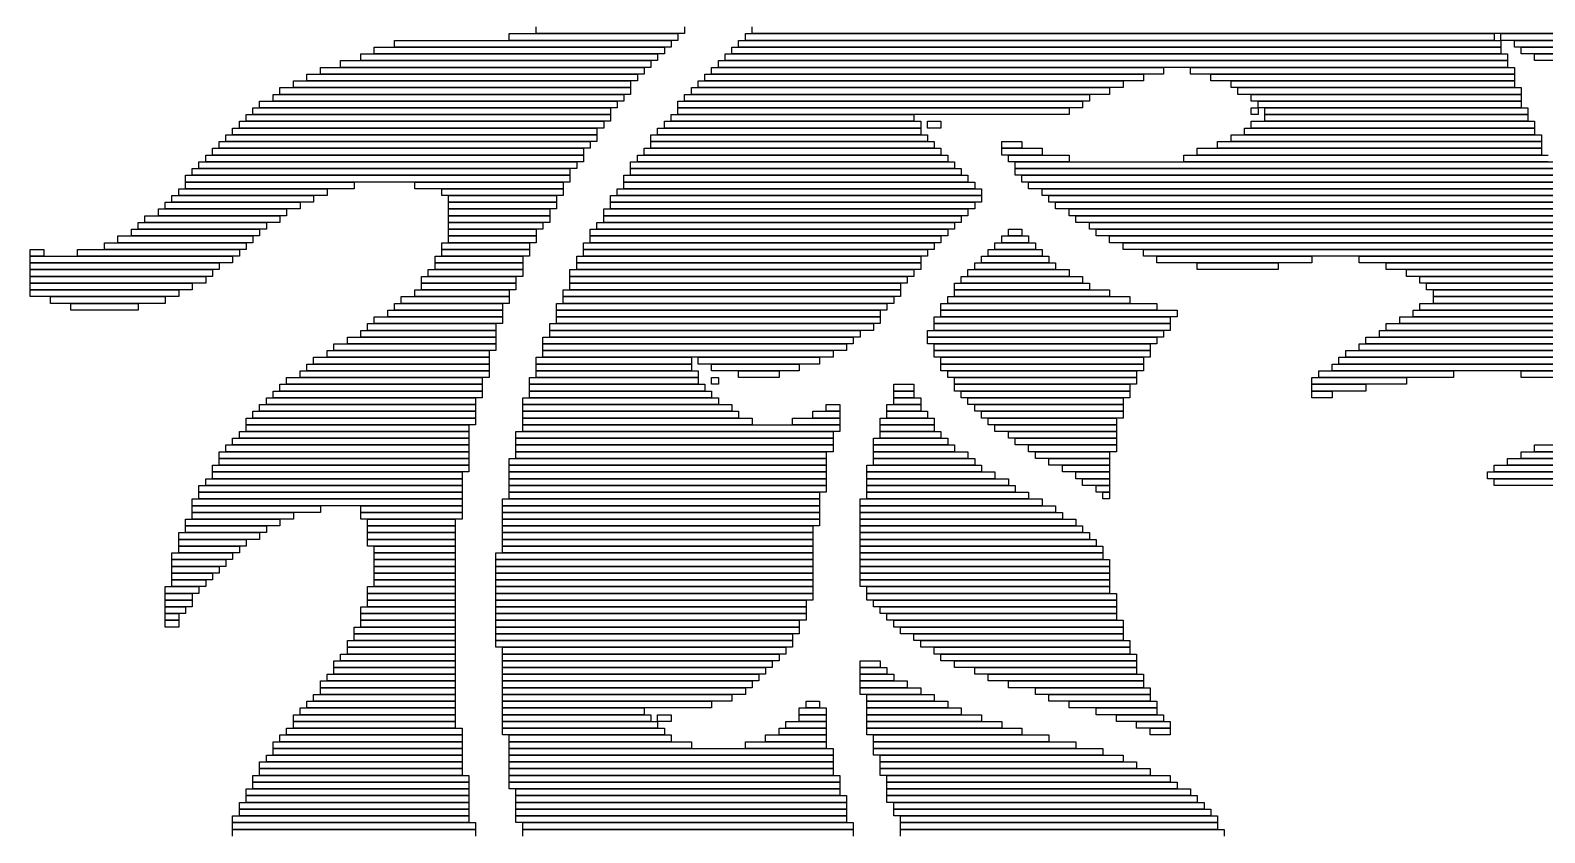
# Model space of a CAD drawing. Extents: x 320 to 700, y 291 to 714.
# Drawn here: x 320 to 544.5, y 425.5 to 544.5 of the extents above; entities that cross this region are included whole.
import ezdxf

# ---------------------------------------------------------------- set-up
doc = ezdxf.new("R2010")
doc.units = 0

msp = doc.modelspace()

# ---------------------------------------------------------------- linework, layer by layer
for p, q in [((391, 544), (416, 544)), ((391, 543), (391, 544)), ((395, 544), (395, 545)), ((417, 544), (395, 544)), ((416, 544), (416, 543)), ((417, 545), (417, 544)), ((426, 544), (537, 544)), ((426, 543), (426, 544)), ((427, 544), (427, 545)), ((679, 544), (427, 544)), ((537, 544), (537, 543)), ((538, 544), (680, 544)), ((538, 543), (538, 544)), ((371, 542), (414, 542)), ((371, 541), (371, 542)), ((374, 543), (415, 543)), ((374, 542), (374, 543)), ((415, 542), (374, 542)), ((416, 543), (391, 543)), ((414, 542), (414, 541)), ((415, 543), (415, 542)), ((424, 542), (538, 542)), ((424, 541), (424, 542)), ((425, 543), (538, 543)), ((425, 542), (425, 543)), ((538, 542), (425, 542)), ((537, 543), (426, 543)), ((680, 543), (538, 543)), ((538, 543), (538, 542)), ((538, 542), (538, 541)), ((540, 543), (681, 543)), ((540, 542), (540, 543)), ((681, 542), (540, 542)), ((541, 542), (681, 542)), ((541, 541), (541, 542)), ((363, 539), (411, 539)), ((363, 538), (363, 539)), ((366, 540), (412, 540)), ((366, 539), (366, 540)), ((412, 539), (366, 539)), ((369, 541), (413, 541)), ((369, 540), (369, 541)), ((413, 540), (369, 540)), ((414, 541), (371, 541)), ((411, 539), (411, 538)), ((412, 540), (412, 539)), ((413, 541), (413, 540)), ((421, 539), (488, 539)), ((421, 538), (421, 539)), ((422, 540), (539, 540)), ((422, 539), (422, 540)), ((539, 539), (422, 539)), ((423, 541), (539, 541)), ((423, 540), (423, 541)), ((539, 540), (423, 540)), ((538, 541), (424, 541)), ((488, 539), (488, 538)), ((492, 539), (540, 539)), ((492, 538), (492, 539)), ((539, 541), (539, 540)), ((539, 540), (539, 539)), ((540, 539), (540, 538)), ((681, 541), (541, 541)), ((543, 541), (682, 541)), ((543, 540), (543, 541)), ((682, 540), (543, 540)), ((359, 537), (409, 537)), ((359, 536), (359, 537)), ((361, 538), (410, 538)), ((361, 537), (361, 538)), ((410, 537), (361, 537)), ((411, 538), (363, 538)), ((409, 537), (409, 536)), ((410, 538), (410, 537)), ((419, 537), (482, 537)), ((419, 536), (419, 537)), ((420, 538), (485, 538)), ((420, 537), (420, 538)), ((485, 537), (420, 537)), ((488, 538), (421, 538)), ((482, 537), (482, 536)), ((485, 538), (485, 537)), ((540, 538), (492, 538)), ((495, 538), (540, 538)), ((495, 537), (495, 538)), ((540, 537), (495, 537)), ((498, 537), (540, 537)), ((498, 536), (498, 537)), ((540, 538), (540, 537)), ((540, 537), (540, 536)), ((356, 535), (408, 535)), ((356, 534), (356, 535)), ((357, 536), (409, 536)), ((357, 535), (357, 536)), ((409, 535), (357, 535)), ((409, 536), (359, 536)), ((408, 535), (408, 534)), ((409, 536), (409, 535)), ((417, 535), (477, 535)), ((417, 534), (417, 535)), ((418, 536), (480, 536)), ((418, 535), (418, 536)), ((480, 535), (418, 535)), ((482, 536), (419, 536)), ((477, 535), (477, 534)), ((480, 536), (480, 535)), ((540, 536), (498, 536)), ((499, 536), (541, 536)), ((499, 535), (499, 536)), ((541, 535), (499, 535)), ((501, 535), (541, 535)), ((501, 534), (501, 535)), ((541, 536), (541, 535)), ((541, 535), (541, 534)), ((353, 533), (406, 533)), ((353, 532), (353, 533)), ((354, 534), (407, 534)), ((354, 533), (354, 534)), ((407, 533), (354, 533)), ((408, 534), (356, 534)), ((406, 533), (406, 532)), ((407, 534), (407, 533)), ((416, 534), (476, 534)), ((416, 533), (416, 534)), ((476, 533), (416, 533)), ((416, 533), (474, 533)), ((416, 532), (416, 533)), ((477, 534), (417, 534)), ((474, 533), (474, 532)), ((476, 534), (476, 533)), ((541, 534), (501, 534)), ((501, 533), (502, 533)), ((501, 532), (501, 533)), ((502, 534), (541, 534)), ((502, 533), (502, 534)), ((541, 533), (502, 533)), ((502, 533), (502, 532)), ((503, 533), (542, 533)), ((503, 532), (503, 533)), ((541, 534), (541, 533)), ((542, 533), (542, 532)), ((350, 530), (404, 530)), ((350, 529), (350, 530)), ((351, 531), (405, 531)), ((351, 530), (351, 531)), ((405, 530), (351, 530)), ((352, 532), (406, 532)), ((352, 531), (352, 532)), ((406, 531), (352, 531)), ((406, 532), (353, 532)), ((404, 530), (404, 529)), ((405, 531), (405, 530)), ((406, 532), (406, 531)), ((413, 530), (452, 530)), ((413, 529), (413, 530)), ((414, 531), (452, 531)), ((414, 530), (414, 531)), ((452, 530), (414, 530)), ((415, 532), (451, 532)), ((415, 531), (415, 532)), ((451, 531), (415, 531)), ((474, 532), (416, 532)), ((451, 532), (451, 531)), ((452, 531), (452, 530)), ((452, 530), (452, 529)), ((453, 531), (455, 531)), ((453, 530), (453, 531)), ((455, 530), (453, 530)), ((455, 531), (455, 530)), ((500, 530), (543, 530)), ((500, 529), (500, 530)), ((502, 532), (501, 532)), ((501, 531), (543, 531)), ((501, 530), (501, 531)), ((543, 530), (501, 530)), ((542, 532), (503, 532)), ((503, 532), (542, 532)), ((503, 531), (503, 532)), ((542, 531), (503, 531)), ((542, 532), (542, 531)), ((543, 531), (543, 530)), ((543, 530), (543, 529)), ((348, 528), (403, 528)), ((348, 527), (348, 528)), ((349, 529), (404, 529)), ((349, 528), (349, 529)), ((404, 528), (349, 528)), ((404, 529), (350, 529)), ((403, 528), (403, 527)), ((404, 529), (404, 528)), ((412, 529), (453, 529)), ((412, 528), (412, 529)), ((453, 528), (412, 528)), ((412, 528), (454, 528)), ((412, 527), (412, 528)), ((452, 529), (413, 529)), ((453, 529), (453, 528)), ((454, 528), (454, 527)), ((464, 528), (467, 528)), ((464, 527), (464, 528)), ((467, 528), (467, 527)), ((496, 528), (544, 528)), ((496, 527), (496, 528)), ((498, 529), (544, 529)), ((498, 528), (498, 529)), ((544, 528), (498, 528)), ((543, 529), (500, 529)), ((544, 529), (544, 528)), ((544, 528), (544, 527)), ((346, 526), (402, 526)), ((346, 525), (346, 526)), ((347, 527), (402, 527)), ((347, 526), (347, 527)), ((402, 526), (347, 526)), ((403, 527), (348, 527)), ((402, 527), (402, 526)), ((402, 526), (402, 525)), ((410, 526), (456, 526)), ((410, 525), (410, 526)), ((411, 527), (455, 527)), ((411, 526), (411, 527)), ((455, 526), (411, 526)), ((454, 527), (412, 527)), ((455, 527), (455, 526)), ((456, 526), (456, 525)), ((467, 527), (464, 527)), ((464, 527), (470, 527)), ((464, 526), (464, 527)), ((470, 526), (464, 526)), ((465, 526), (474, 526)), ((465, 525), (465, 526)), ((470, 527), (470, 526)), ((474, 526), (474, 525)), ((491, 526), (545, 526)), ((491, 525), (491, 526)), ((493, 527), (544, 527)), ((493, 526), (493, 527)), ((544, 526), (493, 526)), ((544, 527), (496, 527)), ((544, 527), (544, 526)), ((344, 524), (400, 524)), ((344, 523), (344, 524)), ((345, 525), (401, 525)), ((345, 524), (345, 525)), ((401, 524), (345, 524)), ((402, 525), (346, 525)), ((400, 524), (400, 523)), ((401, 525), (401, 524)), ((409, 525), (457, 525)), ((409, 524), (409, 525)), ((457, 524), (409, 524)), ((409, 524), (458, 524)), ((409, 523), (409, 524)), ((456, 525), (410, 525)), ((457, 525), (457, 524)), ((458, 524), (458, 523)), ((474, 525), (465, 525)), ((466, 525), (546, 525)), ((466, 524), (466, 525)), ((546, 524), (466, 524)), ((466, 524), (546, 524)), ((466, 523), (466, 524)), ((545, 525), (491, 525)), ((342, 521), (364, 521)), ((342, 520), (342, 521)), ((343, 523), (400, 523)), ((343, 522), (343, 523)), ((400, 522), (343, 522)), ((343, 522), (368, 522)), ((343, 521), (343, 522)), ((368, 521), (343, 521)), ((400, 523), (344, 523)), ((364, 521), (364, 520)), ((368, 522), (368, 521)), ((377, 522), (399, 522)), ((377, 521), (377, 522)), ((399, 521), (377, 521)), ((381, 521), (399, 521)), ((381, 520), (381, 521)), ((399, 522), (399, 521)), ((399, 521), (399, 520)), ((400, 523), (400, 522)), ((407, 521), (461, 521)), ((407, 520), (407, 521)), ((408, 523), (459, 523)), ((408, 522), (408, 523)), ((459, 522), (408, 522)), ((408, 522), (460, 522)), ((408, 521), (408, 522)), ((460, 521), (408, 521)), ((458, 523), (409, 523)), ((459, 523), (459, 522)), ((460, 522), (460, 521)), ((461, 521), (461, 520)), ((546, 523), (466, 523)), ((467, 523), (547, 523)), ((467, 522), (467, 523)), ((547, 522), (467, 522)), ((468, 522), (548, 522)), ((468, 521), (468, 522)), ((548, 521), (468, 521)), ((470, 521), (549, 521)), ((470, 520), (470, 521)), ((340, 519), (360, 519)), ((340, 518), (340, 519)), ((341, 520), (362, 520)), ((341, 519), (341, 520)), ((362, 519), (341, 519)), ((364, 520), (342, 520)), ((360, 519), (360, 518)), ((362, 520), (362, 519)), ((399, 520), (381, 520)), ((382, 520), (398, 520)), ((382, 519), (382, 520)), ((398, 519), (382, 519)), ((382, 519), (398, 519)), ((382, 518), (382, 519)), ((398, 520), (398, 519)), ((398, 519), (398, 518)), ((406, 520), (461, 520)), ((406, 519), (406, 520)), ((461, 519), (406, 519)), ((406, 519), (460, 519)), ((406, 518), (406, 519)), ((461, 520), (407, 520)), ((460, 519), (460, 518)), ((461, 520), (461, 519)), ((549, 520), (470, 520)), ((471, 520), (549, 520)), ((471, 519), (471, 520)), ((549, 519), (471, 519)), ((472, 519), (550, 519)), ((472, 518), (472, 519)), ((337, 517), (357, 517)), ((337, 516), (337, 517)), ((339, 518), (358, 518)), ((339, 517), (339, 518)), ((358, 517), (339, 517)), ((360, 518), (340, 518)), ((357, 517), (357, 516)), ((358, 518), (358, 517)), ((398, 518), (382, 518)), ((382, 518), (397, 518)), ((382, 517), (382, 518)), ((397, 517), (382, 517)), ((382, 517), (397, 517)), ((382, 516), (382, 517)), ((397, 518), (397, 517)), ((397, 517), (397, 516)), ((405, 518), (459, 518)), ((405, 517), (405, 518)), ((459, 517), (405, 517)), ((405, 517), (458, 517)), ((405, 516), (405, 517)), ((460, 518), (406, 518)), ((458, 517), (458, 516)), ((459, 518), (459, 517)), ((550, 518), (472, 518)), ((474, 518), (551, 518)), ((474, 517), (474, 518)), ((551, 517), (474, 517)), ((475, 517), (552, 517)), ((475, 516), (475, 517)), ((335, 515), (354, 515)), ((335, 514), (335, 515)), ((336, 516), (355, 516)), ((336, 515), (336, 516)), ((355, 515), (336, 515)), ((357, 516), (337, 516)), ((354, 515), (354, 514)), ((355, 516), (355, 515)), ((397, 516), (382, 516)), ((382, 516), (396, 516)), ((382, 515), (382, 516)), ((396, 515), (382, 515)), ((382, 515), (395, 515)), ((382, 514), (382, 515)), ((395, 515), (395, 514)), ((396, 516), (396, 515)), ((403, 515), (456, 515)), ((403, 514), (403, 515)), ((404, 516), (457, 516)), ((404, 515), (404, 516)), ((457, 515), (404, 515)), ((458, 516), (405, 516)), ((456, 515), (456, 514)), ((457, 516), (457, 515)), ((465, 515), (467, 515)), ((465, 514), (465, 515)), ((467, 515), (467, 514)), ((552, 516), (475, 516)), ((477, 516), (553, 516)), ((477, 515), (477, 516)), ((553, 515), (477, 515)), ((478, 515), (554, 515)), ((478, 514), (478, 515)), ((320, 512), (322, 512)), ((320, 511), (320, 512)), ((322, 512), (322, 511)), ((327, 512), (351, 512)), ((327, 511), (327, 512)), ((331, 513), (352, 513)), ((331, 512), (331, 513)), ((352, 512), (331, 512)), ((333, 514), (353, 514)), ((333, 513), (333, 514)), ((353, 513), (333, 513)), ((354, 514), (335, 514)), ((351, 512), (351, 511)), ((352, 513), (352, 512)), ((353, 514), (353, 513)), ((381, 513), (394, 513)), ((381, 512), (381, 513)), ((394, 512), (381, 512)), ((381, 512), (394, 512)), ((381, 511), (381, 512)), ((395, 514), (382, 514)), ((382, 514), (395, 514)), ((382, 513), (382, 514)), ((395, 513), (382, 513)), ((394, 513), (394, 512)), ((394, 512), (394, 511)), ((395, 514), (395, 513)), ((402, 513), (454, 513)), ((402, 512), (402, 513)), ((454, 512), (402, 512)), ((402, 512), (453, 512)), ((402, 511), (402, 512)), ((456, 514), (403, 514)), ((403, 514), (455, 514)), ((403, 513), (403, 514)), ((455, 513), (403, 513)), ((453, 512), (453, 511)), ((454, 513), (454, 512)), ((455, 514), (455, 513)), ((462, 512), (470, 512)), ((462, 511), (462, 512)), ((463, 513), (469, 513)), ((463, 512), (463, 513)), ((469, 512), (463, 512)), ((464, 514), (468, 514)), ((464, 513), (464, 514)), ((468, 513), (464, 513)), ((467, 514), (465, 514)), ((468, 514), (468, 513)), ((469, 513), (469, 512)), ((470, 512), (470, 511)), ((554, 514), (478, 514)), ((480, 514), (555, 514)), ((480, 513), (480, 514)), ((555, 513), (480, 513)), ((482, 513), (557, 513)), ((482, 512), (482, 513)), ((557, 512), (482, 512)), ((485, 512), (558, 512)), ((485, 511), (485, 512)), ((322, 511), (320, 511)), ((320, 511), (350, 511)), ((320, 510), (320, 511)), ((350, 510), (320, 510)), ((320, 510), (348, 510)), ((320, 509), (320, 510)), ((351, 511), (327, 511)), ((348, 510), (348, 509)), ((350, 511), (350, 510)), ((380, 511), (393, 511)), ((380, 510), (380, 511)), ((393, 510), (380, 510)), ((380, 510), (393, 510)), ((380, 509), (380, 510)), ((394, 511), (381, 511)), ((393, 511), (393, 510)), ((393, 510), (393, 509)), ((401, 511), (452, 511)), ((401, 510), (401, 511)), ((452, 510), (401, 510)), ((401, 510), (452, 510)), ((401, 509), (401, 510)), ((453, 511), (402, 511)), ((452, 511), (452, 510)), ((452, 510), (452, 509)), ((460, 510), (472, 510)), ((460, 509), (460, 510)), ((461, 511), (471, 511)), ((461, 510), (461, 511)), ((471, 510), (461, 510)), ((470, 511), (462, 511)), ((471, 511), (471, 510)), ((472, 510), (472, 509)), ((558, 511), (485, 511)), ((487, 511), (510, 511)), ((487, 510), (487, 511)), ((510, 510), (487, 510)), ((493, 510), (505, 510)), ((493, 509), (493, 510)), ((505, 510), (505, 509)), ((510, 511), (510, 510)), ((517, 511), (559, 511)), ((517, 510), (517, 511)), ((559, 510), (517, 510)), ((521, 510), (560, 510)), ((521, 509), (521, 510)), ((348, 509), (320, 509)), ((320, 509), (347, 509)), ((320, 508), (320, 509)), ((347, 508), (320, 508)), ((320, 508), (346, 508)), ((320, 507), (320, 508)), ((346, 508), (346, 507)), ((347, 509), (347, 508)), ((378, 508), (392, 508)), ((378, 507), (378, 508)), ((379, 509), (393, 509)), ((379, 508), (379, 509)), ((393, 508), (379, 508)), ((393, 509), (380, 509)), ((392, 508), (392, 507)), ((393, 509), (393, 508)), ((400, 509), (451, 509)), ((400, 508), (400, 509)), ((451, 508), (400, 508)), ((400, 508), (450, 508)), ((400, 507), (400, 508)), ((452, 509), (401, 509)), ((450, 508), (450, 507)), ((451, 509), (451, 508)), ((458, 508), (476, 508)), ((458, 507), (458, 508)), ((459, 509), (474, 509)), ((459, 508), (459, 509)), ((474, 508), (459, 508)), ((472, 509), (460, 509)), ((474, 509), (474, 508)), ((476, 508), (476, 507)), ((505, 509), (493, 509)), ((560, 509), (521, 509)), ((524, 509), (561, 509)), ((524, 508), (524, 509)), ((561, 508), (524, 508)), ((526, 508), (562, 508)), ((526, 507), (526, 508)), ((346, 507), (320, 507)), ((320, 507), (344, 507)), ((320, 506), (320, 507)), ((344, 506), (320, 506)), ((320, 506), (342, 506)), ((320, 505), (320, 506)), ((342, 506), (342, 505)), ((344, 507), (344, 506)), ((377, 506), (391, 506)), ((377, 505), (377, 506)), ((392, 507), (378, 507)), ((378, 507), (392, 507)), ((378, 506), (378, 507)), ((392, 506), (378, 506)), ((391, 506), (391, 505)), ((392, 507), (392, 506)), ((399, 506), (449, 506)), ((399, 505), (399, 506)), ((450, 507), (400, 507)), ((400, 507), (449, 507)), ((400, 506), (400, 507)), ((449, 506), (400, 506)), ((449, 507), (449, 506)), ((449, 506), (449, 505)), ((457, 507), (477, 507)), ((457, 506), (457, 507)), ((477, 506), (457, 506)), ((457, 506), (480, 506)), ((457, 505), (457, 506)), ((476, 507), (458, 507)), ((477, 507), (477, 506)), ((480, 506), (480, 505)), ((562, 507), (526, 507)), ((527, 507), (564, 507)), ((527, 506), (527, 507)), ((564, 506), (527, 506)), ((528, 506), (565, 506)), ((528, 505), (528, 506)), ((342, 505), (320, 505)), ((323, 505), (340, 505)), ((323, 504), (323, 505)), ((340, 504), (323, 504)), ((326, 504), (336, 504)), ((326, 503), (326, 504)), ((336, 503), (326, 503)), ((336, 504), (336, 503)), ((340, 505), (340, 504)), ((373, 503), (390, 503)), ((373, 502), (373, 503)), ((374, 504), (390, 504)), ((374, 503), (374, 504)), ((390, 503), (374, 503)), ((375, 505), (391, 505)), ((375, 504), (375, 505)), ((391, 504), (375, 504)), ((391, 505), (377, 505)), ((390, 504), (390, 503)), ((390, 503), (390, 502)), ((391, 505), (391, 504)), ((398, 504), (447, 504)), ((398, 503), (398, 504)), ((447, 503), (398, 503)), ((398, 503), (446, 503)), ((398, 502), (398, 503)), ((449, 505), (399, 505)), ((399, 505), (448, 505)), ((399, 504), (399, 505)), ((448, 504), (399, 504)), ((446, 503), (446, 502)), ((447, 504), (447, 503)), ((448, 505), (448, 504)), ((455, 504), (487, 504)), ((455, 503), (455, 504)), ((487, 503), (455, 503)), ((455, 503), (490, 503)), ((455, 502), (455, 503)), ((456, 505), (483, 505)), ((456, 504), (456, 505)), ((483, 504), (456, 504)), ((480, 505), (457, 505)), ((483, 505), (483, 504)), ((487, 504), (487, 503)), ((490, 503), (490, 502)), ((525, 503), (568, 503)), ((525, 502), (525, 503)), ((526, 504), (567, 504)), ((526, 503), (526, 504)), ((567, 503), (526, 503)), ((565, 505), (528, 505)), ((528, 505), (565, 505)), ((528, 504), (528, 505)), ((565, 504), (528, 504)), ((370, 501), (389, 501)), ((370, 500), (370, 501)), ((371, 502), (390, 502)), ((371, 501), (371, 502)), ((390, 501), (371, 501)), ((390, 502), (373, 502)), ((389, 501), (389, 500)), ((390, 502), (390, 501)), ((397, 501), (445, 501)), ((397, 500), (397, 501)), ((446, 502), (398, 502)), ((398, 502), (446, 502)), ((398, 501), (398, 502)), ((446, 501), (398, 501)), ((445, 501), (445, 500)), ((446, 502), (446, 501)), ((454, 502), (489, 502)), ((454, 501), (454, 502)), ((489, 501), (454, 501)), ((454, 501), (489, 501)), ((454, 500), (454, 501)), ((490, 502), (455, 502)), ((489, 502), (489, 501)), ((489, 501), (489, 500)), ((521, 501), (570, 501)), ((521, 500), (521, 501)), ((523, 502), (569, 502)), ((523, 501), (523, 502)), ((569, 501), (523, 501)), ((568, 502), (525, 502)), ((367, 499), (389, 499)), ((367, 498), (367, 499)), ((369, 500), (389, 500)), ((369, 499), (369, 500)), ((389, 499), (369, 499)), ((389, 500), (370, 500)), ((389, 500), (389, 499)), ((389, 499), (389, 498)), ((396, 499), (442, 499)), ((396, 498), (396, 499)), ((445, 500), (397, 500)), ((397, 500), (443, 500)), ((397, 499), (397, 500)), ((443, 499), (397, 499)), ((442, 499), (442, 498)), ((443, 500), (443, 499)), ((453, 500), (488, 500)), ((453, 499), (453, 500)), ((488, 499), (453, 499)), ((453, 499), (487, 499)), ((453, 498), (453, 499)), ((489, 500), (454, 500)), ((487, 499), (487, 498)), ((488, 500), (488, 499)), ((518, 499), (572, 499)), ((518, 498), (518, 499)), ((520, 500), (571, 500)), ((520, 499), (520, 500)), ((571, 499), (520, 499)), ((570, 500), (521, 500)), ((364, 497), (388, 497)), ((364, 496), (364, 497)), ((365, 498), (389, 498)), ((365, 497), (365, 498)), ((389, 497), (365, 497)), ((389, 498), (367, 498)), ((388, 497), (388, 496)), ((389, 498), (389, 497)), ((442, 498), (396, 498)), ((396, 498), (441, 498)), ((396, 497), (396, 498)), ((441, 497), (396, 497)), ((396, 497), (439, 497)), ((396, 496), (396, 497)), ((439, 497), (439, 496)), ((441, 498), (441, 497)), ((487, 498), (453, 498)), ((454, 498), (486, 498)), ((454, 497), (454, 498)), ((486, 497), (454, 497)), ((454, 497), (486, 497)), ((454, 496), (454, 497)), ((486, 498), (486, 497)), ((486, 497), (486, 496)), ((515, 497), (574, 497)), ((515, 496), (515, 497)), ((517, 498), (573, 498)), ((517, 497), (517, 498)), ((573, 497), (517, 497)), ((572, 498), (518, 498)), ((360, 494), (388, 494)), ((360, 493), (360, 494)), ((361, 495), (388, 495)), ((361, 494), (361, 495)), ((388, 494), (361, 494)), ((362, 496), (388, 496)), ((362, 495), (362, 496)), ((388, 495), (362, 495)), ((388, 496), (364, 496)), ((388, 496), (388, 495)), ((388, 495), (388, 494)), ((388, 494), (388, 493)), ((395, 496), (418, 496)), ((395, 495), (395, 496)), ((418, 495), (395, 495)), ((395, 495), (418, 495)), ((395, 494), (395, 495)), ((418, 494), (395, 494)), ((395, 494), (419, 494)), ((395, 493), (395, 494)), ((439, 496), (396, 496)), ((418, 496), (418, 495)), ((418, 495), (418, 494)), ((419, 496), (437, 496)), ((419, 495), (419, 496)), ((437, 495), (419, 495)), ((419, 494), (419, 493)), ((421, 495), (434, 495)), ((421, 494), (421, 495)), ((434, 494), (421, 494)), ((425, 494), (431, 494)), ((425, 493), (425, 494)), ((431, 494), (431, 493)), ((434, 495), (434, 494)), ((437, 496), (437, 495)), ((486, 496), (454, 496)), ((455, 496), (485, 496)), ((455, 495), (455, 496)), ((485, 495), (455, 495)), ((455, 495), (485, 495)), ((455, 494), (455, 495)), ((485, 494), (455, 494)), ((456, 494), (484, 494)), ((456, 493), (456, 494)), ((484, 494), (484, 493)), ((485, 496), (485, 495)), ((485, 495), (485, 494)), ((511, 494), (531, 494)), ((511, 493), (511, 494)), ((513, 495), (576, 495)), ((513, 494), (513, 495)), ((576, 494), (513, 494)), ((514, 496), (575, 496)), ((514, 495), (514, 496)), ((575, 495), (514, 495)), ((574, 496), (515, 496)), ((531, 494), (531, 493)), ((541, 494), (576, 494)), ((541, 493), (541, 494)), ((357, 492), (387, 492)), ((357, 491), (357, 492)), ((358, 493), (387, 493)), ((358, 492), (358, 493)), ((387, 492), (358, 492)), ((388, 493), (360, 493)), ((387, 493), (387, 492)), ((387, 492), (387, 491)), ((394, 493), (419, 493)), ((394, 492), (394, 493)), ((419, 492), (394, 492)), ((394, 492), (420, 492)), ((394, 491), (394, 492)), ((419, 493), (395, 493)), ((419, 493), (419, 492)), ((420, 492), (420, 491)), ((421, 493), (422, 493)), ((421, 492), (421, 493)), ((422, 492), (421, 492)), ((422, 493), (422, 492)), ((431, 493), (425, 493)), ((448, 492), (451, 492)), ((448, 491), (448, 492)), ((451, 492), (451, 491)), ((484, 493), (456, 493)), ((457, 493), (484, 493)), ((457, 492), (457, 493)), ((484, 492), (457, 492)), ((457, 492), (483, 492)), ((457, 491), (457, 492)), ((483, 492), (483, 491)), ((484, 493), (484, 492)), ((510, 493), (524, 493)), ((510, 492), (510, 493)), ((524, 492), (510, 492)), ((510, 492), (518, 492)), ((510, 491), (510, 492)), ((531, 493), (511, 493)), ((518, 492), (518, 491)), ((524, 493), (524, 492)), ((576, 493), (541, 493)), ((355, 490), (386, 490)), ((355, 489), (355, 490)), ((356, 491), (387, 491)), ((356, 490), (356, 491)), ((387, 490), (356, 490)), ((387, 491), (357, 491)), ((386, 490), (386, 489)), ((387, 491), (387, 490)), ((393, 490), (422, 490)), ((393, 489), (393, 490)), ((420, 491), (394, 491)), ((394, 491), (421, 491)), ((394, 490), (394, 491)), ((421, 490), (394, 490)), ((421, 491), (421, 490)), ((422, 490), (422, 489)), ((451, 491), (448, 491)), ((448, 491), (451, 491)), ((448, 490), (448, 491)), ((451, 490), (448, 490)), ((448, 490), (452, 490)), ((448, 489), (448, 490)), ((451, 491), (451, 490)), ((452, 490), (452, 489)), ((483, 491), (457, 491)), ((458, 491), (483, 491)), ((458, 490), (458, 491)), ((483, 490), (458, 490)), ((459, 490), (482, 490)), ((459, 489), (459, 490)), ((482, 490), (482, 489)), ((483, 491), (483, 490)), ((518, 491), (510, 491)), ((510, 491), (513, 491)), ((510, 490), (510, 491)), ((513, 490), (510, 490)), ((513, 491), (513, 490)), ((353, 488), (386, 488)), ((353, 487), (353, 488)), ((354, 489), (386, 489)), ((354, 488), (354, 489)), ((386, 488), (354, 488)), ((386, 489), (355, 489)), ((386, 489), (386, 488)), ((386, 488), (386, 487)), ((422, 489), (393, 489)), ((393, 489), (424, 489)), ((393, 488), (393, 489)), ((424, 488), (393, 488)), ((393, 488), (425, 488)), ((393, 487), (393, 488)), ((424, 489), (424, 488)), ((425, 488), (425, 487)), ((436, 488), (440, 488)), ((436, 487), (436, 488)), ((438, 489), (440, 489)), ((438, 488), (438, 489)), ((440, 488), (438, 488)), ((440, 489), (440, 488)), ((440, 488), (440, 487)), ((447, 489), (452, 489)), ((447, 488), (447, 489)), ((452, 488), (447, 488)), ((447, 488), (453, 488)), ((447, 487), (447, 488)), ((452, 489), (448, 489)), ((452, 489), (452, 488)), ((453, 488), (453, 487)), ((482, 489), (459, 489)), ((460, 489), (482, 489)), ((460, 488), (460, 489)), ((482, 488), (460, 488)), ((461, 488), (482, 488)), ((461, 487), (461, 488)), ((482, 489), (482, 488)), ((482, 488), (482, 487)), ((351, 485), (385, 485)), ((351, 484), (351, 485)), ((352, 487), (386, 487)), ((352, 486), (352, 487)), ((386, 486), (352, 486)), ((352, 486), (385, 486)), ((352, 485), (352, 486)), ((385, 485), (352, 485)), ((386, 487), (353, 487)), ((385, 486), (385, 485)), ((385, 485), (385, 484)), ((386, 487), (386, 486)), ((392, 485), (439, 485)), ((392, 484), (392, 485)), ((425, 487), (393, 487)), ((393, 487), (427, 487)), ((393, 486), (393, 487)), ((427, 486), (393, 486)), ((393, 486), (440, 486)), ((393, 485), (393, 486)), ((440, 485), (393, 485)), ((427, 487), (427, 486)), ((433, 487), (440, 487)), ((433, 486), (433, 487)), ((440, 486), (433, 486)), ((440, 487), (436, 487)), ((439, 485), (439, 484)), ((440, 487), (440, 486)), ((440, 486), (440, 485)), ((446, 487), (454, 487)), ((446, 486), (446, 487)), ((454, 486), (446, 486)), ((446, 486), (454, 486)), ((446, 485), (446, 486)), ((454, 485), (446, 485)), ((446, 485), (455, 485)), ((446, 484), (446, 485)), ((453, 487), (447, 487)), ((454, 487), (454, 486)), ((454, 486), (454, 485)), ((455, 485), (455, 484)), ((482, 487), (461, 487)), ((462, 487), (481, 487)), ((462, 486), (462, 487)), ((481, 486), (462, 486)), ((463, 486), (481, 486)), ((463, 485), (463, 486)), ((481, 485), (463, 485)), ((465, 485), (481, 485)), ((465, 484), (465, 485)), ((481, 487), (481, 486)), ((481, 486), (481, 485)), ((481, 485), (481, 484)), ((349, 483), (385, 483)), ((349, 482), (349, 483)), ((350, 484), (385, 484)), ((350, 483), (350, 484)), ((385, 483), (350, 483)), ((385, 484), (351, 484)), ((385, 484), (385, 483)), ((385, 483), (385, 482)), ((439, 484), (392, 484)), ((392, 484), (439, 484)), ((392, 483), (392, 484)), ((439, 483), (392, 483)), ((392, 483), (439, 483)), ((392, 482), (392, 483)), ((439, 484), (439, 483)), ((439, 483), (439, 482)), ((445, 484), (456, 484)), ((445, 483), (445, 484)), ((456, 483), (445, 483)), ((445, 483), (457, 483)), ((445, 482), (445, 483)), ((455, 484), (446, 484)), ((456, 484), (456, 483)), ((457, 483), (457, 482)), ((481, 484), (465, 484)), ((466, 484), (481, 484)), ((466, 483), (466, 484)), ((481, 483), (466, 483)), ((468, 483), (481, 483)), ((468, 482), (468, 483)), ((481, 484), (481, 483)), ((481, 483), (481, 482)), ((543, 483), (585, 483)), ((543, 482), (543, 483)), ((348, 482), (385, 482)), ((348, 481), (348, 482)), ((385, 481), (348, 481)), ((348, 481), (385, 481)), ((348, 480), (348, 481)), ((385, 482), (349, 482)), ((385, 482), (385, 481)), ((385, 481), (385, 480)), ((391, 481), (438, 481)), ((391, 480), (391, 481)), ((439, 482), (392, 482)), ((392, 482), (438, 482)), ((392, 481), (392, 482)), ((438, 481), (392, 481)), ((438, 482), (438, 481)), ((438, 481), (438, 480)), ((457, 482), (445, 482)), ((445, 482), (459, 482)), ((445, 481), (445, 482)), ((459, 481), (445, 481)), ((445, 481), (460, 481)), ((445, 480), (445, 481)), ((459, 482), (459, 481)), ((460, 481), (460, 480)), ((481, 482), (468, 482)), ((469, 482), (480, 482)), ((469, 481), (469, 482)), ((480, 481), (469, 481)), ((471, 481), (480, 481)), ((471, 480), (471, 481)), ((480, 482), (480, 481)), ((480, 481), (480, 480)), ((539, 481), (586, 481)), ((539, 480), (539, 481)), ((541, 482), (585, 482)), ((541, 481), (541, 482)), ((585, 481), (541, 481)), ((585, 482), (543, 482)), ((347, 480), (385, 480)), ((347, 479), (347, 480)), ((385, 479), (347, 479)), ((347, 479), (384, 479)), ((347, 478), (347, 479)), ((385, 480), (348, 480)), ((384, 479), (384, 478)), ((385, 480), (385, 479)), ((438, 480), (391, 480)), ((391, 480), (438, 480)), ((391, 479), (391, 480)), ((438, 479), (391, 479)), ((391, 479), (438, 479)), ((391, 478), (391, 479)), ((438, 480), (438, 479)), ((438, 479), (438, 478)), ((444, 480), (461, 480)), ((444, 479), (444, 480)), ((461, 479), (444, 479)), ((444, 479), (463, 479)), ((444, 478), (444, 479)), ((460, 480), (445, 480)), ((461, 480), (461, 479)), ((463, 479), (463, 478)), ((480, 480), (471, 480)), ((473, 480), (480, 480)), ((473, 479), (473, 480)), ((480, 479), (473, 479)), ((475, 479), (480, 479)), ((475, 478), (475, 479)), ((480, 480), (480, 479)), ((480, 479), (480, 478)), ((536, 479), (587, 479)), ((536, 478), (536, 479)), ((537, 480), (587, 480)), ((537, 479), (537, 480)), ((587, 479), (537, 479)), ((586, 480), (539, 480)), ((345, 477), (384, 477)), ((345, 476), (345, 477)), ((384, 476), (345, 476)), ((345, 476), (384, 476)), ((345, 475), (345, 476)), ((346, 478), (384, 478)), ((346, 477), (346, 478)), ((384, 477), (346, 477)), ((384, 478), (347, 478)), ((384, 478), (384, 477)), ((384, 477), (384, 476)), ((384, 476), (384, 475)), ((438, 478), (391, 478)), ((391, 478), (438, 478)), ((391, 477), (391, 478)), ((438, 477), (391, 477)), ((391, 477), (438, 477)), ((391, 476), (391, 477)), ((438, 476), (391, 476)), ((391, 476), (437, 476)), ((391, 475), (391, 476)), ((437, 476), (437, 475)), ((438, 478), (438, 477)), ((438, 477), (438, 476)), ((463, 478), (444, 478)), ((444, 478), (465, 478)), ((444, 477), (444, 478)), ((465, 477), (444, 477)), ((444, 477), (466, 477)), ((444, 476), (444, 477)), ((466, 476), (444, 476)), ((444, 476), (468, 476)), ((444, 475), (444, 476)), ((465, 478), (465, 477)), ((466, 477), (466, 476)), ((468, 476), (468, 475)), ((480, 478), (475, 478)), ((476, 478), (480, 478)), ((476, 477), (476, 478)), ((480, 477), (476, 477)), ((478, 477), (480, 477)), ((478, 476), (478, 477)), ((480, 476), (478, 476)), ((479, 476), (480, 476)), ((479, 475), (479, 476)), ((480, 478), (480, 477)), ((480, 477), (480, 476)), ((480, 476), (480, 475)), ((587, 478), (536, 478)), ((537, 478), (588, 478)), ((537, 477), (537, 478)), ((588, 477), (537, 477)), ((344, 475), (384, 475)), ((344, 474), (344, 475)), ((384, 474), (344, 474)), ((344, 474), (363, 474)), ((344, 473), (344, 474)), ((384, 475), (345, 475)), ((363, 474), (363, 473)), ((369, 474), (384, 474)), ((369, 473), (369, 474)), ((384, 475), (384, 474)), ((384, 474), (384, 473)), ((390, 475), (437, 475)), ((390, 474), (390, 475)), ((437, 474), (390, 474)), ((390, 474), (437, 474)), ((390, 473), (390, 474)), ((437, 475), (391, 475)), ((437, 475), (437, 474)), ((437, 474), (437, 473)), ((443, 475), (470, 475)), ((443, 474), (443, 475)), ((470, 474), (443, 474)), ((443, 474), (472, 474)), ((443, 473), (443, 474)), ((468, 475), (444, 475)), ((470, 475), (470, 474)), ((472, 474), (472, 473)), ((480, 475), (479, 475)), ((343, 472), (357, 472)), ((343, 471), (343, 472)), ((363, 473), (344, 473)), ((344, 473), (359, 473)), ((344, 472), (344, 473)), ((359, 472), (344, 472)), ((357, 472), (357, 471)), ((359, 473), (359, 472)), ((384, 473), (369, 473)), ((369, 473), (384, 473)), ((369, 472), (369, 473)), ((384, 472), (369, 472)), ((370, 472), (383, 472)), ((370, 471), (370, 472)), ((383, 472), (383, 471)), ((384, 473), (384, 472)), ((437, 473), (390, 473)), ((390, 473), (437, 473)), ((390, 472), (390, 473)), ((437, 472), (390, 472)), ((390, 472), (437, 472)), ((390, 471), (390, 472)), ((437, 473), (437, 472)), ((437, 472), (437, 471)), ((472, 473), (443, 473)), ((443, 473), (473, 473)), ((443, 472), (443, 473)), ((473, 472), (443, 472)), ((443, 472), (475, 472)), ((443, 471), (443, 472)), ((473, 473), (473, 472)), ((475, 472), (475, 471)), ((342, 470), (354, 470)), ((342, 469), (342, 470)), ((357, 471), (343, 471)), ((343, 471), (355, 471)), ((343, 470), (343, 471)), ((355, 470), (343, 470)), ((354, 470), (354, 469)), ((355, 471), (355, 470)), ((383, 471), (370, 471)), ((370, 471), (383, 471)), ((370, 470), (370, 471)), ((383, 470), (370, 470)), ((370, 470), (383, 470)), ((370, 469), (370, 470)), ((383, 471), (383, 470)), ((383, 470), (383, 469)), ((437, 471), (390, 471)), ((390, 471), (436, 471)), ((390, 470), (390, 471)), ((436, 470), (390, 470)), ((390, 470), (436, 470)), ((390, 469), (390, 470)), ((436, 471), (436, 470)), ((436, 470), (436, 469)), ((475, 471), (443, 471)), ((443, 471), (476, 471)), ((443, 470), (443, 471)), ((476, 470), (443, 470)), ((443, 470), (477, 470)), ((443, 469), (443, 470)), ((476, 471), (476, 470)), ((477, 470), (477, 469)), ((341, 467), (350, 467)), ((341, 466), (341, 467)), ((354, 469), (342, 469)), ((342, 469), (352, 469)), ((342, 468), (342, 469)), ((352, 468), (342, 468)), ((342, 468), (351, 468)), ((342, 467), (342, 468)), ((351, 467), (342, 467)), ((350, 467), (350, 466)), ((351, 468), (351, 467)), ((352, 469), (352, 468)), ((383, 469), (370, 469)), ((370, 469), (383, 469)), ((370, 468), (370, 469)), ((383, 468), (370, 468)), ((371, 468), (383, 468)), ((371, 467), (371, 468)), ((383, 467), (371, 467)), ((371, 467), (383, 467)), ((371, 466), (371, 467)), ((383, 469), (383, 468)), ((383, 468), (383, 467)), ((383, 467), (383, 466)), ((389, 467), (436, 467)), ((389, 466), (389, 467)), ((436, 469), (390, 469)), ((390, 469), (436, 469)), ((390, 468), (390, 469)), ((436, 468), (390, 468)), ((390, 468), (436, 468)), ((390, 467), (390, 468)), ((436, 467), (390, 467)), ((436, 469), (436, 468)), ((436, 468), (436, 467)), ((436, 467), (436, 466)), ((477, 469), (443, 469)), ((443, 469), (478, 469)), ((443, 468), (443, 469)), ((478, 468), (443, 468)), ((443, 468), (479, 468)), ((443, 467), (443, 468)), ((479, 467), (443, 467)), ((443, 467), (479, 467)), ((443, 466), (443, 467)), ((478, 469), (478, 468)), ((479, 468), (479, 467)), ((479, 467), (479, 466)), ((350, 466), (341, 466)), ((341, 466), (349, 466)), ((341, 465), (341, 466)), ((349, 465), (341, 465)), ((341, 465), (348, 465)), ((341, 464), (341, 465)), ((348, 465), (348, 464)), ((349, 466), (349, 465)), ((383, 466), (371, 466)), ((371, 466), (383, 466)), ((371, 465), (371, 466)), ((383, 465), (371, 465)), ((371, 465), (383, 465)), ((371, 464), (371, 465)), ((383, 466), (383, 465)), ((383, 465), (383, 464)), ((436, 466), (389, 466)), ((389, 466), (436, 466)), ((389, 465), (389, 466)), ((436, 465), (389, 465)), ((389, 465), (436, 465)), ((389, 464), (389, 465)), ((436, 466), (436, 465)), ((436, 465), (436, 464)), ((479, 466), (443, 466)), ((443, 466), (480, 466)), ((443, 465), (443, 466)), ((480, 465), (443, 465)), ((443, 465), (480, 465)), ((443, 464), (443, 465)), ((480, 466), (480, 465)), ((480, 465), (480, 464)), ((348, 464), (341, 464)), ((341, 464), (347, 464)), ((341, 463), (341, 464)), ((347, 463), (341, 463)), ((341, 463), (346, 463)), ((341, 462), (341, 463)), ((346, 463), (346, 462)), ((347, 464), (347, 463)), ((383, 464), (371, 464)), ((371, 464), (383, 464)), ((371, 463), (371, 464)), ((383, 463), (371, 463)), ((371, 463), (383, 463)), ((371, 462), (371, 463)), ((383, 464), (383, 463)), ((383, 463), (383, 462)), ((436, 464), (389, 464)), ((389, 464), (436, 464)), ((389, 463), (389, 464)), ((436, 463), (389, 463)), ((389, 463), (436, 463)), ((389, 462), (389, 463)), ((436, 464), (436, 463)), ((436, 463), (436, 462)), ((480, 464), (443, 464)), ((443, 464), (480, 464)), ((443, 463), (443, 464)), ((480, 463), (443, 463)), ((443, 463), (480, 463)), ((443, 462), (443, 463)), ((480, 464), (480, 463)), ((480, 463), (480, 462)), ((340, 462), (345, 462)), ((340, 461), (340, 462)), ((345, 461), (340, 461)), ((340, 461), (344, 461)), ((340, 460), (340, 461)), ((346, 462), (341, 462)), ((344, 461), (344, 460)), ((345, 462), (345, 461)), ((370, 462), (383, 462)), ((370, 461), (370, 462)), ((383, 461), (370, 461)), ((370, 461), (383, 461)), ((370, 460), (370, 461)), ((383, 462), (371, 462)), ((383, 462), (383, 461)), ((383, 461), (383, 460)), ((436, 462), (389, 462)), ((389, 462), (436, 462)), ((389, 461), (389, 462)), ((436, 461), (389, 461)), ((389, 461), (436, 461)), ((389, 460), (389, 461)), ((436, 462), (436, 461)), ((436, 461), (436, 460)), ((480, 462), (443, 462)), ((444, 462), (480, 462)), ((444, 461), (444, 462)), ((480, 461), (444, 461)), ((444, 461), (481, 461)), ((444, 460), (444, 461)), ((480, 462), (480, 461)), ((481, 461), (481, 460)), ((344, 460), (340, 460)), ((340, 460), (344, 460)), ((340, 459), (340, 460)), ((344, 459), (340, 459)), ((340, 459), (343, 459)), ((340, 458), (340, 459)), ((343, 458), (340, 458)), ((340, 458), (342, 458)), ((340, 457), (340, 458)), ((342, 458), (342, 457)), ((343, 459), (343, 458)), ((344, 460), (344, 459)), ((369, 459), (383, 459)), ((369, 458), (369, 459)), ((383, 458), (369, 458)), ((369, 458), (383, 458)), ((369, 457), (369, 458)), ((383, 460), (370, 460)), ((370, 460), (383, 460)), ((370, 459), (370, 460)), ((383, 459), (370, 459)), ((383, 460), (383, 459)), ((383, 459), (383, 458)), ((383, 458), (383, 457)), ((436, 460), (389, 460)), ((389, 460), (435, 460)), ((389, 459), (389, 460)), ((435, 459), (389, 459)), ((389, 459), (435, 459)), ((389, 458), (389, 459)), ((435, 458), (389, 458)), ((389, 458), (435, 458)), ((389, 457), (389, 458)), ((435, 460), (435, 459)), ((435, 459), (435, 458)), ((435, 458), (435, 457)), ((481, 460), (444, 460)), ((445, 460), (481, 460)), ((445, 459), (445, 460)), ((481, 459), (445, 459)), ((446, 459), (481, 459)), ((446, 458), (446, 459)), ((481, 458), (446, 458)), ((447, 458), (481, 458)), ((447, 457), (447, 458)), ((481, 460), (481, 459)), ((481, 459), (481, 458)), ((481, 458), (481, 457)), ((342, 457), (340, 457)), ((340, 457), (342, 457)), ((340, 456), (340, 457)), ((342, 456), (340, 456)), ((342, 457), (342, 456)), ((368, 456), (383, 456)), ((368, 455), (368, 456)), ((383, 457), (369, 457)), ((369, 457), (383, 457)), ((369, 456), (369, 457)), ((383, 456), (369, 456)), ((383, 457), (383, 456)), ((383, 456), (383, 455)), ((435, 457), (389, 457)), ((389, 457), (434, 457)), ((389, 456), (389, 457)), ((434, 456), (389, 456)), ((389, 456), (434, 456)), ((389, 455), (389, 456)), ((434, 457), (434, 456)), ((434, 456), (434, 455)), ((481, 457), (447, 457)), ((448, 457), (482, 457)), ((448, 456), (448, 457)), ((482, 456), (448, 456)), ((449, 456), (482, 456)), ((449, 455), (449, 456)), ((482, 457), (482, 456)), ((482, 456), (482, 455)), ((367, 454), (383, 454)), ((367, 453), (367, 454)), ((383, 455), (368, 455)), ((368, 455), (383, 455)), ((368, 454), (368, 455)), ((383, 454), (368, 454)), ((383, 455), (383, 454)), ((383, 454), (383, 453)), ((434, 455), (389, 455)), ((389, 455), (433, 455)), ((389, 454), (389, 455)), ((433, 454), (389, 454)), ((389, 454), (433, 454)), ((389, 453), (389, 454)), ((433, 455), (433, 454)), ((433, 454), (433, 453)), ((482, 455), (449, 455)), ((451, 455), (482, 455)), ((451, 454), (451, 455)), ((482, 454), (451, 454)), ((452, 454), (483, 454)), ((452, 453), (452, 454)), ((482, 455), (482, 454)), ((483, 454), (483, 453)), ((366, 452), (383, 452)), ((366, 451), (366, 452)), ((383, 453), (367, 453)), ((367, 453), (383, 453)), ((367, 452), (367, 453)), ((383, 452), (367, 452)), ((383, 453), (383, 452)), ((383, 452), (383, 451)), ((433, 453), (389, 453)), ((390, 453), (432, 453)), ((390, 452), (390, 453)), ((432, 452), (390, 452)), ((390, 452), (431, 452)), ((390, 451), (390, 452)), ((431, 452), (431, 451)), ((432, 453), (432, 452)), ((483, 453), (452, 453)), ((454, 453), (483, 453)), ((454, 452), (454, 453)), ((483, 452), (454, 452)), ((455, 452), (484, 452)), ((455, 451), (455, 452)), ((483, 453), (483, 452)), ((484, 452), (484, 451)), ((364, 449), (383, 449)), ((364, 448), (364, 449)), ((365, 451), (383, 451)), ((365, 450), (365, 451)), ((383, 450), (365, 450)), ((365, 450), (383, 450)), ((365, 449), (365, 450)), ((383, 449), (365, 449)), ((383, 451), (366, 451)), ((383, 451), (383, 450)), ((383, 450), (383, 449)), ((383, 449), (383, 448)), ((431, 451), (390, 451)), ((390, 451), (430, 451)), ((390, 450), (390, 451)), ((430, 450), (390, 450)), ((390, 450), (429, 450)), ((390, 449), (390, 450)), ((429, 449), (390, 449)), ((390, 449), (428, 449)), ((390, 448), (390, 449)), ((428, 449), (428, 448)), ((429, 450), (429, 449)), ((430, 451), (430, 450)), ((443, 451), (446, 451)), ((443, 450), (443, 451)), ((446, 450), (443, 450)), ((443, 450), (447, 450)), ((443, 449), (443, 450)), ((447, 449), (443, 449)), ((443, 449), (448, 449)), ((443, 448), (443, 449)), ((446, 451), (446, 450)), ((447, 450), (447, 449)), ((448, 449), (448, 448)), ((484, 451), (455, 451)), ((457, 451), (484, 451)), ((457, 450), (457, 451)), ((484, 450), (457, 450)), ((460, 450), (484, 450)), ((460, 449), (460, 450)), ((484, 449), (460, 449)), ((462, 449), (485, 449)), ((462, 448), (462, 449)), ((484, 451), (484, 450)), ((484, 450), (484, 449)), ((485, 449), (485, 448)), ((363, 448), (383, 448)), ((363, 447), (363, 448)), ((383, 447), (363, 447)), ((363, 447), (383, 447)), ((363, 446), (363, 447)), ((383, 448), (364, 448)), ((383, 448), (383, 447)), ((383, 447), (383, 446)), ((428, 448), (390, 448)), ((390, 448), (427, 448)), ((390, 447), (390, 448)), ((427, 447), (390, 447)), ((390, 447), (426, 447)), ((390, 446), (390, 447)), ((426, 447), (426, 446)), ((427, 448), (427, 447)), ((448, 448), (443, 448)), ((443, 448), (450, 448)), ((443, 447), (443, 448)), ((450, 447), (443, 447)), ((443, 447), (452, 447)), ((443, 446), (443, 447)), ((450, 448), (450, 447)), ((452, 447), (452, 446)), ((485, 448), (462, 448)), ((465, 448), (485, 448)), ((465, 447), (465, 448)), ((485, 447), (465, 447)), ((469, 447), (486, 447)), ((469, 446), (469, 447)), ((485, 448), (485, 447)), ((486, 447), (486, 446)), ((361, 445), (383, 445)), ((361, 444), (361, 445)), ((362, 446), (383, 446)), ((362, 445), (362, 446)), ((383, 445), (362, 445)), ((383, 446), (363, 446)), ((383, 446), (383, 445)), ((383, 445), (383, 444)), ((426, 446), (390, 446)), ((390, 446), (424, 446)), ((390, 445), (390, 446)), ((424, 445), (390, 445)), ((390, 445), (421, 445)), ((390, 444), (390, 445)), ((421, 445), (421, 444)), ((424, 446), (424, 445)), ((435, 445), (437, 445)), ((435, 444), (435, 445)), ((437, 445), (437, 444)), ((452, 446), (443, 446)), ((444, 446), (454, 446)), ((444, 445), (444, 446)), ((454, 445), (444, 445)), ((444, 445), (456, 445)), ((444, 444), (444, 445)), ((454, 446), (454, 445)), ((456, 445), (456, 444)), ((486, 446), (469, 446)), ((471, 446), (486, 446)), ((471, 445), (471, 446)), ((486, 445), (471, 445)), ((474, 445), (487, 445)), ((474, 444), (474, 445)), ((486, 446), (486, 445)), ((487, 445), (487, 444)), ((359, 443), (383, 443)), ((359, 442), (359, 443)), ((360, 444), (383, 444)), ((360, 443), (360, 444)), ((383, 443), (360, 443)), ((383, 444), (361, 444)), ((383, 444), (383, 443)), ((383, 443), (383, 442)), ((421, 444), (390, 444)), ((390, 444), (411, 444)), ((390, 443), (390, 444)), ((411, 443), (390, 443)), ((390, 443), (412, 443)), ((390, 442), (390, 443)), ((411, 444), (411, 443)), ((412, 443), (412, 442)), ((413, 443), (415, 443)), ((413, 442), (413, 443)), ((415, 443), (415, 442)), ((434, 444), (438, 444)), ((434, 443), (434, 444)), ((438, 443), (434, 443)), ((434, 443), (438, 443)), ((434, 442), (434, 443)), ((437, 444), (435, 444)), ((438, 444), (438, 443)), ((438, 443), (438, 442)), ((456, 444), (444, 444)), ((444, 444), (458, 444)), ((444, 443), (444, 444)), ((458, 443), (444, 443)), ((444, 443), (461, 443)), ((444, 442), (444, 443)), ((458, 444), (458, 443)), ((461, 443), (461, 442)), ((487, 444), (474, 444)), ((478, 444), (487, 444)), ((478, 443), (478, 444)), ((487, 443), (478, 443)), ((481, 443), (488, 443)), ((481, 442), (481, 443)), ((487, 444), (487, 443)), ((488, 443), (488, 442)), ((358, 441), (384, 441)), ((358, 440), (358, 441)), ((383, 442), (359, 442)), ((359, 442), (383, 442)), ((359, 441), (359, 442)), ((383, 441), (359, 441)), ((383, 442), (383, 441)), ((384, 441), (384, 440)), ((412, 442), (390, 442)), ((390, 442), (413, 442)), ((390, 441), (390, 442)), ((413, 441), (390, 441)), ((390, 441), (414, 441)), ((390, 440), (390, 441)), ((415, 442), (413, 442)), ((413, 442), (413, 441)), ((414, 441), (414, 440)), ((431, 441), (438, 441)), ((431, 440), (431, 441)), ((432, 442), (438, 442)), ((432, 441), (432, 442)), ((438, 441), (432, 441)), ((438, 442), (434, 442)), ((438, 442), (438, 441)), ((438, 441), (438, 440)), ((461, 442), (444, 442)), ((444, 442), (464, 442)), ((444, 441), (444, 442)), ((464, 441), (444, 441)), ((444, 441), (467, 441)), ((444, 440), (444, 441)), ((464, 442), (464, 441)), ((467, 441), (467, 440)), ((488, 442), (481, 442)), ((484, 442), (489, 442)), ((484, 441), (484, 442)), ((489, 441), (484, 441)), ((486, 441), (489, 441)), ((486, 440), (486, 441)), ((489, 442), (489, 441)), ((489, 441), (489, 440)), ((356, 439), (384, 439)), ((356, 438), (356, 439)), ((384, 438), (356, 438)), ((356, 438), (384, 438)), ((356, 437), (356, 438)), ((357, 440), (384, 440)), ((357, 439), (357, 440)), ((384, 439), (357, 439)), ((384, 440), (358, 440)), ((384, 440), (384, 439)), ((384, 439), (384, 438)), ((384, 438), (384, 437)), ((414, 440), (390, 440)), ((391, 440), (415, 440)), ((391, 439), (391, 440)), ((415, 439), (391, 439)), ((391, 439), (418, 439)), ((391, 438), (391, 439)), ((418, 438), (391, 438)), ((391, 438), (439, 438)), ((391, 437), (391, 438)), ((415, 440), (415, 439)), ((418, 439), (418, 438)), ((426, 439), (438, 439)), ((426, 438), (426, 439)), ((438, 438), (426, 438)), ((429, 440), (438, 440)), ((429, 439), (429, 440)), ((438, 439), (429, 439)), ((438, 440), (431, 440)), ((438, 440), (438, 439)), ((438, 439), (438, 438)), ((439, 438), (439, 437)), ((467, 440), (444, 440)), ((445, 440), (471, 440)), ((445, 439), (445, 440)), ((471, 439), (445, 439)), ((445, 439), (475, 439)), ((445, 438), (445, 439)), ((475, 438), (445, 438)), ((445, 438), (479, 438)), ((445, 437), (445, 438)), ((471, 440), (471, 439)), ((475, 439), (475, 438)), ((479, 438), (479, 437)), ((489, 440), (486, 440)), ((354, 436), (384, 436)), ((354, 435), (354, 436)), ((355, 437), (384, 437)), ((355, 436), (355, 437)), ((384, 436), (355, 436)), ((384, 437), (356, 437)), ((384, 437), (384, 436)), ((384, 436), (384, 435)), ((439, 437), (391, 437)), ((391, 437), (439, 437)), ((391, 436), (391, 437)), ((439, 436), (391, 436)), ((391, 436), (439, 436)), ((391, 435), (391, 436)), ((439, 437), (439, 436)), ((439, 436), (439, 435)), ((479, 437), (445, 437)), ((446, 437), (482, 437)), ((446, 436), (446, 437)), ((482, 436), (446, 436)), ((446, 436), (484, 436)), ((446, 435), (446, 436)), ((482, 437), (482, 436)), ((484, 436), (484, 435)), ((353, 434), (385, 434)), ((353, 433), (353, 434)), ((384, 435), (354, 435)), ((354, 435), (384, 435)), ((354, 434), (354, 435)), ((384, 434), (354, 434)), ((384, 435), (384, 434)), ((385, 434), (385, 433)), ((439, 435), (391, 435)), ((391, 435), (439, 435)), ((391, 434), (391, 435)), ((439, 434), (391, 434)), ((391, 434), (440, 434)), ((391, 433), (391, 434)), ((439, 435), (439, 434)), ((440, 434), (440, 433)), ((484, 435), (446, 435)), ((446, 435), (486, 435)), ((446, 434), (446, 435)), ((486, 434), (446, 434)), ((447, 434), (489, 434)), ((447, 433), (447, 434)), ((486, 435), (486, 434)), ((489, 434), (489, 433)), ((352, 432), (385, 432)), ((352, 431), (352, 432)), ((385, 433), (353, 433)), ((353, 433), (385, 433)), ((353, 432), (353, 433)), ((385, 432), (353, 432)), ((385, 433), (385, 432)), ((385, 432), (385, 431)), ((440, 433), (391, 433)), ((391, 433), (440, 433)), ((391, 432), (391, 433)), ((440, 432), (391, 432)), ((392, 432), (440, 432)), ((392, 431), (392, 432)), ((440, 433), (440, 432)), ((440, 432), (440, 431)), ((489, 433), (447, 433)), ((447, 433), (490, 433)), ((447, 432), (447, 433)), ((490, 432), (447, 432)), ((447, 432), (492, 432)), ((447, 431), (447, 432)), ((490, 433), (490, 432)), ((492, 432), (492, 431)), ((351, 430), (385, 430)), ((351, 429), (351, 430)), ((385, 429), (351, 429)), ((351, 429), (385, 429)), ((351, 428), (351, 429)), ((385, 431), (352, 431)), ((352, 431), (385, 431)), ((352, 430), (352, 431)), ((385, 430), (352, 430)), ((385, 431), (385, 430)), ((385, 430), (385, 429)), ((385, 429), (385, 428)), ((440, 431), (392, 431)), ((392, 431), (441, 431)), ((392, 430), (392, 431)), ((441, 430), (392, 430)), ((392, 430), (441, 430)), ((392, 429), (392, 430)), ((441, 429), (392, 429)), ((392, 429), (441, 429)), ((392, 428), (392, 429)), ((441, 431), (441, 430)), ((441, 430), (441, 429)), ((441, 429), (441, 428)), ((492, 431), (447, 431)), ((447, 431), (493, 431)), ((447, 430), (447, 431)), ((493, 430), (447, 430)), ((448, 430), (494, 430)), ((448, 429), (448, 430)), ((494, 429), (448, 429)), ((448, 429), (495, 429)), ((448, 428), (448, 429)), ((493, 431), (493, 430)), ((494, 430), (494, 429)), ((495, 429), (495, 428)), ((350, 428), (385, 428)), ((350, 427), (350, 428)), ((385, 427), (350, 427)), ((350, 427), (386, 427)), ((350, 426), (350, 427)), ((385, 428), (351, 428)), ((385, 428), (385, 427)), ((386, 427), (386, 426)), ((441, 428), (392, 428)), ((392, 428), (441, 428)), ((392, 427), (392, 428)), ((441, 427), (392, 427)), ((393, 427), (442, 427)), ((393, 426), (393, 427)), ((441, 428), (441, 427)), ((442, 427), (442, 426)), ((495, 428), (448, 428)), ((449, 428), (496, 428)), ((449, 427), (449, 428)), ((496, 427), (449, 427)), ((449, 427), (496, 427)), ((449, 426), (449, 427)), ((496, 428), (496, 427)), ((496, 427), (496, 426)), ((386, 426), (350, 426)), ((350, 426), (386, 426)), ((350, 425), (350, 426)), ((386, 426), (386, 425)), ((442, 426), (393, 426)), ((393, 426), (442, 426)), ((393, 425), (393, 426)), ((442, 426), (442, 425)), ((496, 426), (449, 426)), ((449, 426), (497, 426)), ((449, 425), (449, 426)), ((497, 426), (497, 425))]:
    msp.add_line(p, q)

doc.saveas('drawing.dxf')
